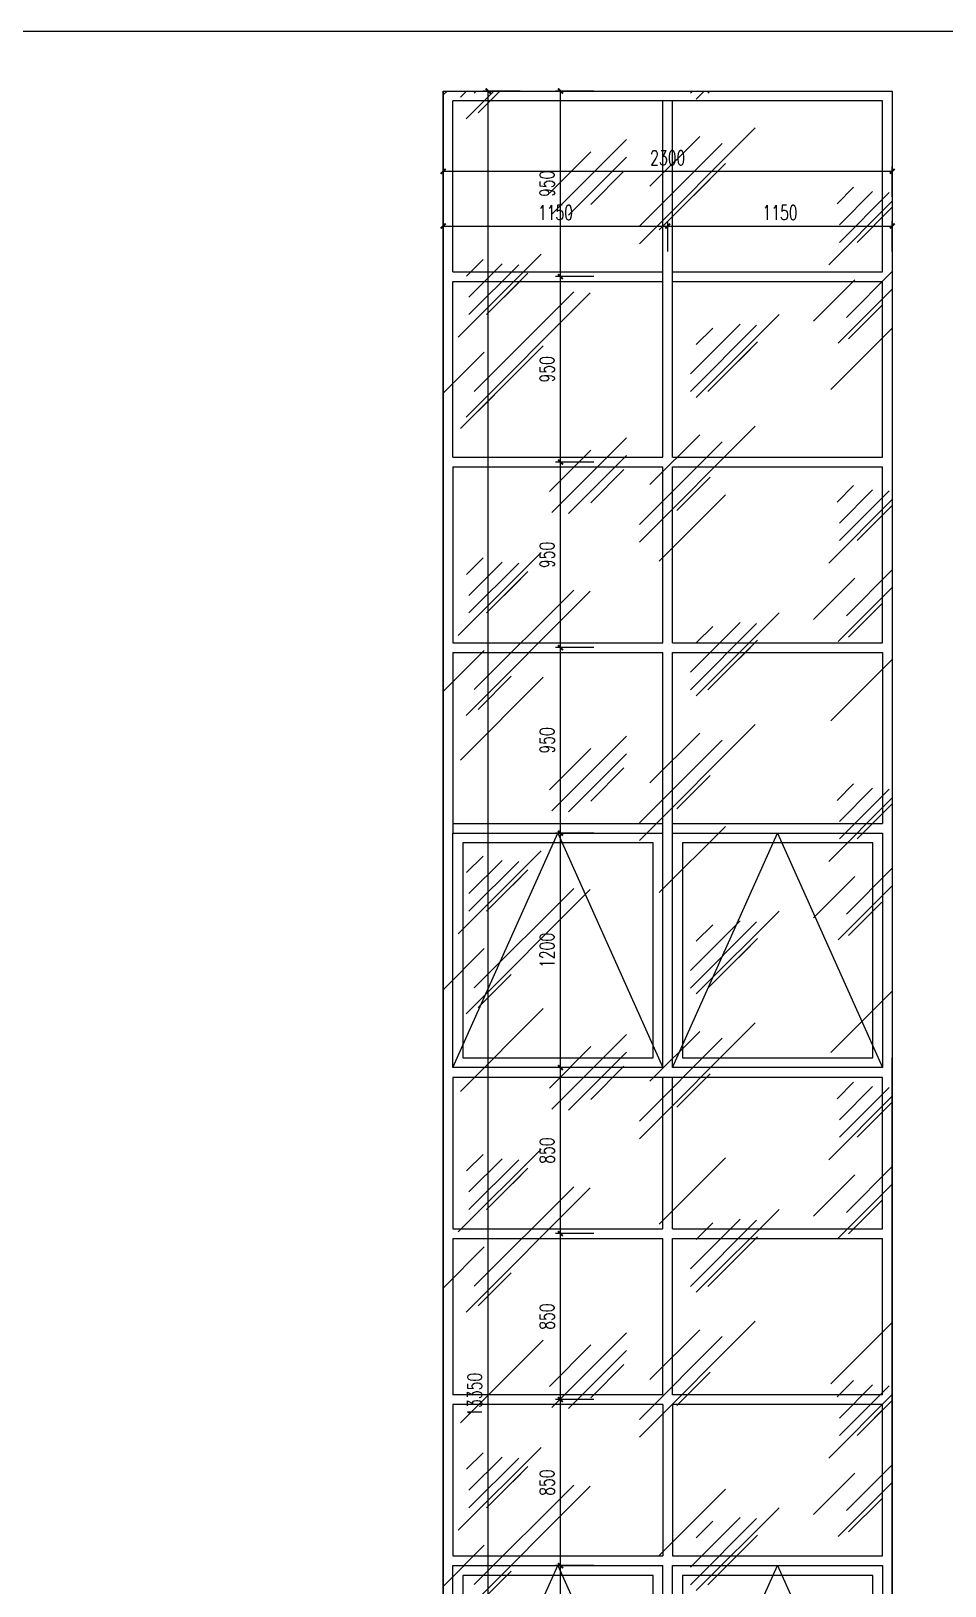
# Model space of a CAD drawing. Extents: x -4210259 to 293730, y -7499 to 868879.
# Drawn here: x -2027660 to -2022980, y 428079 to 436039 of the extents above; entities that cross this region are included whole.
import ezdxf

# ---------------------------------------------------------------- set-up
doc = ezdxf.new("R2010")
doc.units = 0
doc.header["$LTSCALE"] = 1000
doc.header["$MEASUREMENT"] = 0
doc.layers.get('Defpoints').update_dxf_attribs({"color": 210})
for name, color, linetype in [('A-CURTAIN', 134, 'Continuous'), ('A-LIN-V', 9, 'Continuous'), ('A-WINDOW', 140, 'Continuous'), ('A-门窗表显示尺寸', 160, 'Continuous')]:
    doc.layers.add(name, color=color, linetype=linetype)
doc.layers.add('A-WALL-HATCH', color=8, linetype='Continuous', lineweight=13)
doc.styles.add('_TCH_DIM_T3', font='SIMPLEX', dxfattribs={"width": 0.705882, "bigfont": 'GBCBIG'})
doc.dimstyles.new('_TCH_ARCH&&25', dxfattribs={"dimtxt": 74.375, "dimasz": 25, "dimexe": 25, "dimexo": 25, "dimgap": 31.5625, "dimtad": 1, "dimdec": 0, "dimzin": 0, "dimdsep": 46, "dimtxsty": '_TCH_DIM_T3', "dimblk": 'ARCHTICK', "dimcen": 0.09, "dimclrt": 7, "dimazin": 2, "dimtfac": 1, "dimtdec": 0, "dimtix": 1, "dimtmove": 2, "dimatfit": 3, "dimfxl": 0, "dimtolj": 1, "dimtzin": 0, "dimarcsym": 0})

# ---------------------------------------------------------------- blocks, each defined once
blk = doc.blocks.new('_ArchTick')
at = {"color": 0, "linetype": 'ByBlock', "const_width": 0.4}
blk.add_lwpolyline([(-0.5, -0.5), (0.5, 0.5)], dxfattribs=at)
blk = doc.blocks.new('*D74')
at = {"layer": 'A-门窗表显示尺寸', "color": 0, "lineweight": -2}
for p, q in [((-1732845.4, 530587.5), (-1733035.2, 530587.5)), ((-1733010.2, 517237.5), (-1733010.2, 530587.5)), ((-1732845.4, 517237.5), (-1733035.2, 517237.5))]:
    blk.add_line(p, q, dxfattribs=at)
at = {"layer": 'Defpoints', "color": 0}
for p in [(-1733010.2, 530587.5), (-1732820.4, 530587.5), (-1732820.4, 517237.5)]:
    blk.add_point(p, dxfattribs=at)
at = {"layer": 'A-门窗表显示尺寸', "color": 0, "lineweight": -2, "xscale": 25, "yscale": 25, "zscale": 25}
for p, rotation in [((-1733010.2, 530587.5), 90), ((-1733010.2, 517237.5), 270)]:
    blk.add_blockref('_ArchTick', p, dxfattribs=dict(at, rotation=rotation))
at = {"layer": 'A-门窗表显示尺寸', "color": 7, "insert": (-1733078.9, 523912.5), "char_height": 74.38, "attachment_point": 5, "rotation": 90, "style": '_TCH_DIM_T3'}
blk.add_mtext('\\A1;13350', dxfattribs=at)
blk = doc.blocks.new('*D1334')
at = {"layer": 'A-门窗表显示尺寸', "color": 0, "lineweight": -2}
for p, q in [((-1733240.4, 530045), (-1733240.4, 530201.3)), ((-1730940.4, 530045), (-1730940.4, 530201.3)), ((-1733240.4, 530176.3), (-1730940.4, 530176.3))]:
    blk.add_line(p, q, dxfattribs=at)
at = {"layer": 'Defpoints', "color": 0}
for p in [(-1730940.4, 530176.3), (-1733240.4, 530020), (-1730940.4, 530020)]:
    blk.add_point(p, dxfattribs=at)
at = {"layer": 'A-门窗表显示尺寸', "color": 0, "lineweight": -2, "xscale": 25, "yscale": 25, "zscale": 25, "rotation": 180}
blk.add_blockref('_ArchTick', (-1733240.4, 530176.3), dxfattribs=at)
at = {"layer": 'A-门窗表显示尺寸', "color": 0, "lineweight": -2, "xscale": 25, "yscale": 25, "zscale": 25}
blk.add_blockref('_ArchTick', (-1730940.4, 530176.3), dxfattribs=at)
at = {"layer": 'A-门窗表显示尺寸', "color": 7, "insert": (-1732090.4, 530245), "char_height": 74.38, "attachment_point": 5, "style": '_TCH_DIM_T3'}
blk.add_mtext('\\A1;2300', dxfattribs=at)
blk = doc.blocks.new('*D1340')
at = {"layer": 'A-门窗表显示尺寸', "color": 0, "lineweight": -2}
for p, q in [((-1732469.3, 523037.5), (-1732664.4, 523037.5)), ((-1732639.4, 521837.5), (-1732639.4, 523037.5)), ((-1732469.3, 521837.5), (-1732664.4, 521837.5))]:
    blk.add_line(p, q, dxfattribs=at)
at = {"layer": 'Defpoints', "color": 0}
for p in [(-1732639.4, 523037.5), (-1732444.3, 523037.5), (-1732444.3, 521837.5)]:
    blk.add_point(p, dxfattribs=at)
at = {"layer": 'A-门窗表显示尺寸', "color": 0, "lineweight": -2, "xscale": 25, "yscale": 25, "zscale": 25}
for p, rotation in [((-1732639.4, 523037.5), 90), ((-1732639.4, 521837.5), 270)]:
    blk.add_blockref('_ArchTick', p, dxfattribs=dict(at, rotation=rotation))
at = {"layer": 'A-门窗表显示尺寸', "color": 7, "insert": (-1732708.2, 522437.5), "char_height": 74.38, "attachment_point": 5, "rotation": 90, "style": '_TCH_DIM_T3'}
blk.add_mtext('\\A1;1200', dxfattribs=at)
blk = doc.blocks.new('*D1341')
at = {"layer": 'A-门窗表显示尺寸', "color": 0, "lineweight": -2}
for p, q in [((-1732469.3, 523887.5), (-1732664.4, 523887.5)), ((-1732639.4, 523037.5), (-1732639.4, 523887.5)), ((-1732469.3, 523037.5), (-1732664.4, 523037.5))]:
    blk.add_line(p, q, dxfattribs=at)
at = {"layer": 'Defpoints', "color": 0}
for p in [(-1732639.4, 523887.5), (-1732444.3, 523887.5), (-1732444.3, 523037.5)]:
    blk.add_point(p, dxfattribs=at)
at = {"layer": 'A-门窗表显示尺寸', "color": 0, "lineweight": -2, "xscale": 25, "yscale": 25, "zscale": 25}
for p, rotation in [((-1732639.4, 523887.5), 90), ((-1732639.4, 523037.5), 270)]:
    blk.add_blockref('_ArchTick', p, dxfattribs=dict(at, rotation=rotation))
at = {"layer": 'A-门窗表显示尺寸', "color": 7, "insert": (-1732708.2, 523462.5), "char_height": 74.38, "attachment_point": 5, "rotation": 90, "style": '_TCH_DIM_T3'}
blk.add_mtext('\\A1;850', dxfattribs=at)
blk = doc.blocks.new('*D1342')
at = {"layer": 'A-门窗表显示尺寸', "color": 0, "lineweight": -2}
for p, q in [((-1732469.3, 524737.5), (-1732664.4, 524737.5)), ((-1732639.4, 523887.5), (-1732639.4, 524737.5)), ((-1732469.3, 523887.5), (-1732664.4, 523887.5))]:
    blk.add_line(p, q, dxfattribs=at)
at = {"layer": 'Defpoints', "color": 0}
for p in [(-1732639.4, 524737.5), (-1732444.3, 524737.5), (-1732444.3, 523887.5)]:
    blk.add_point(p, dxfattribs=at)
at = {"layer": 'A-门窗表显示尺寸', "color": 0, "lineweight": -2, "xscale": 25, "yscale": 25, "zscale": 25}
for p, rotation in [((-1732639.4, 524737.5), 90), ((-1732639.4, 523887.5), 270)]:
    blk.add_blockref('_ArchTick', p, dxfattribs=dict(at, rotation=rotation))
at = {"layer": 'A-门窗表显示尺寸', "color": 7, "insert": (-1732708.2, 524312.5), "char_height": 74.38, "attachment_point": 5, "rotation": 90, "style": '_TCH_DIM_T3'}
blk.add_mtext('\\A1;850', dxfattribs=at)
blk = doc.blocks.new('*D1343')
at = {"layer": 'A-门窗表显示尺寸', "color": 0, "lineweight": -2}
for p, q in [((-1732469.3, 525587.5), (-1732664.4, 525587.5)), ((-1732639.4, 524737.5), (-1732639.4, 525587.5)), ((-1732469.3, 524737.5), (-1732664.4, 524737.5))]:
    blk.add_line(p, q, dxfattribs=at)
at = {"layer": 'Defpoints', "color": 0}
for p in [(-1732639.4, 525587.5), (-1732444.3, 525587.5), (-1732444.3, 524737.5)]:
    blk.add_point(p, dxfattribs=at)
at = {"layer": 'A-门窗表显示尺寸', "color": 0, "lineweight": -2, "xscale": 25, "yscale": 25, "zscale": 25}
for p, rotation in [((-1732639.4, 525587.5), 90), ((-1732639.4, 524737.5), 270)]:
    blk.add_blockref('_ArchTick', p, dxfattribs=dict(at, rotation=rotation))
at = {"layer": 'A-门窗表显示尺寸', "color": 7, "insert": (-1732708.2, 525162.5), "char_height": 74.38, "attachment_point": 5, "rotation": 90, "style": '_TCH_DIM_T3'}
blk.add_mtext('\\A1;850', dxfattribs=at)
blk = doc.blocks.new('*D1344')
at = {"layer": 'A-门窗表显示尺寸', "color": 0, "lineweight": -2}
for p, q in [((-1732469.3, 526787.5), (-1732664.4, 526787.5)), ((-1732639.4, 525587.5), (-1732639.4, 526787.5)), ((-1732469.3, 525587.5), (-1732664.4, 525587.5))]:
    blk.add_line(p, q, dxfattribs=at)
at = {"layer": 'Defpoints', "color": 0}
for p in [(-1732639.4, 526787.5), (-1732444.3, 526787.5), (-1732444.3, 525587.5)]:
    blk.add_point(p, dxfattribs=at)
at = {"layer": 'A-门窗表显示尺寸', "color": 0, "lineweight": -2, "xscale": 25, "yscale": 25, "zscale": 25}
for p, rotation in [((-1732639.4, 526787.5), 90), ((-1732639.4, 525587.5), 270)]:
    blk.add_blockref('_ArchTick', p, dxfattribs=dict(at, rotation=rotation))
at = {"layer": 'A-门窗表显示尺寸', "color": 7, "insert": (-1732708.2, 526187.5), "char_height": 74.38, "attachment_point": 5, "rotation": 90, "style": '_TCH_DIM_T3'}
blk.add_mtext('\\A1;1200', dxfattribs=at)
blk = doc.blocks.new('*D1345')
at = {"layer": 'A-门窗表显示尺寸', "color": 0, "lineweight": -2}
for p, q in [((-1732469.3, 527737.5), (-1732664.4, 527737.5)), ((-1732639.4, 526787.5), (-1732639.4, 527737.5)), ((-1732469.3, 526787.5), (-1732664.4, 526787.5))]:
    blk.add_line(p, q, dxfattribs=at)
at = {"layer": 'Defpoints', "color": 0}
for p in [(-1732639.4, 527737.5), (-1732444.3, 527737.5), (-1732444.3, 526787.5)]:
    blk.add_point(p, dxfattribs=at)
at = {"layer": 'A-门窗表显示尺寸', "color": 0, "lineweight": -2, "xscale": 25, "yscale": 25, "zscale": 25}
for p, rotation in [((-1732639.4, 527737.5), 90), ((-1732639.4, 526787.5), 270)]:
    blk.add_blockref('_ArchTick', p, dxfattribs=dict(at, rotation=rotation))
at = {"layer": 'A-门窗表显示尺寸', "color": 7, "insert": (-1732708.2, 527262.5), "char_height": 74.38, "attachment_point": 5, "rotation": 90, "style": '_TCH_DIM_T3'}
blk.add_mtext('\\A1;950', dxfattribs=at)
blk = doc.blocks.new('*D1346')
at = {"layer": 'A-门窗表显示尺寸', "color": 0, "lineweight": -2}
for p, q in [((-1732469.3, 528687.5), (-1732664.4, 528687.5)), ((-1732639.4, 527737.5), (-1732639.4, 528687.5)), ((-1732469.3, 527737.5), (-1732664.4, 527737.5))]:
    blk.add_line(p, q, dxfattribs=at)
at = {"layer": 'Defpoints', "color": 0}
for p in [(-1732639.4, 528687.5), (-1732444.3, 528687.5), (-1732444.3, 527737.5)]:
    blk.add_point(p, dxfattribs=at)
at = {"layer": 'A-门窗表显示尺寸', "color": 0, "lineweight": -2, "xscale": 25, "yscale": 25, "zscale": 25}
for p, rotation in [((-1732639.4, 528687.5), 90), ((-1732639.4, 527737.5), 270)]:
    blk.add_blockref('_ArchTick', p, dxfattribs=dict(at, rotation=rotation))
at = {"layer": 'A-门窗表显示尺寸', "color": 7, "insert": (-1732708.2, 528212.5), "char_height": 74.38, "attachment_point": 5, "rotation": 90, "style": '_TCH_DIM_T3'}
blk.add_mtext('\\A1;950', dxfattribs=at)
blk = doc.blocks.new('*D1347')
at = {"layer": 'A-门窗表显示尺寸', "color": 0, "lineweight": -2}
for p, q in [((-1732469.3, 529637.5), (-1732664.4, 529637.5)), ((-1732639.4, 528687.5), (-1732639.4, 529637.5)), ((-1732469.3, 528687.5), (-1732664.4, 528687.5))]:
    blk.add_line(p, q, dxfattribs=at)
at = {"layer": 'Defpoints', "color": 0}
for p in [(-1732639.4, 529637.5), (-1732444.3, 529637.5), (-1732444.3, 528687.5)]:
    blk.add_point(p, dxfattribs=at)
at = {"layer": 'A-门窗表显示尺寸', "color": 0, "lineweight": -2, "xscale": 25, "yscale": 25, "zscale": 25}
for p, rotation in [((-1732639.4, 529637.5), 90), ((-1732639.4, 528687.5), 270)]:
    blk.add_blockref('_ArchTick', p, dxfattribs=dict(at, rotation=rotation))
at = {"layer": 'A-门窗表显示尺寸', "color": 7, "insert": (-1732708.2, 529162.5), "char_height": 74.38, "attachment_point": 5, "rotation": 90, "style": '_TCH_DIM_T3'}
blk.add_mtext('\\A1;950', dxfattribs=at)
blk = doc.blocks.new('*D1348')
at = {"layer": 'A-门窗表显示尺寸', "color": 0, "lineweight": -2}
for p, q in [((-1732469.3, 530587.5), (-1732664.4, 530587.5)), ((-1732639.4, 529637.5), (-1732639.4, 530587.5)), ((-1732469.3, 529637.5), (-1732664.4, 529637.5))]:
    blk.add_line(p, q, dxfattribs=at)
at = {"layer": 'Defpoints', "color": 0}
for p in [(-1732639.4, 530587.5), (-1732444.3, 530587.5), (-1732444.3, 529637.5)]:
    blk.add_point(p, dxfattribs=at)
at = {"layer": 'A-门窗表显示尺寸', "color": 0, "lineweight": -2, "xscale": 25, "yscale": 25, "zscale": 25}
for p, rotation in [((-1732639.4, 530587.5), 90), ((-1732639.4, 529637.5), 270)]:
    blk.add_blockref('_ArchTick', p, dxfattribs=dict(at, rotation=rotation))
at = {"layer": 'A-门窗表显示尺寸', "color": 7, "insert": (-1732708.2, 530112.5), "char_height": 74.38, "attachment_point": 5, "rotation": 90, "style": '_TCH_DIM_T3'}
blk.add_mtext('\\A1;950', dxfattribs=at)
blk = doc.blocks.new('*D1349')
at = {"layer": 'A-门窗表显示尺寸', "color": 0, "lineweight": -2}
for p, q in [((-1733240.4, 529765), (-1733240.4, 529921.3)), ((-1733240.4, 529896.3), (-1732090.4, 529896.3)), ((-1732090.4, 529765), (-1732090.4, 529921.3))]:
    blk.add_line(p, q, dxfattribs=at)
at = {"layer": 'Defpoints', "color": 0}
for p in [(-1732090.4, 529896.3), (-1733240.4, 529740), (-1732090.4, 529740)]:
    blk.add_point(p, dxfattribs=at)
at = {"layer": 'A-门窗表显示尺寸', "color": 0, "lineweight": -2, "xscale": 25, "yscale": 25, "zscale": 25, "rotation": 180}
blk.add_blockref('_ArchTick', (-1733240.4, 529896.3), dxfattribs=at)
at = {"layer": 'A-门窗表显示尺寸', "color": 0, "lineweight": -2, "xscale": 25, "yscale": 25, "zscale": 25}
blk.add_blockref('_ArchTick', (-1732090.4, 529896.3), dxfattribs=at)
at = {"layer": 'A-门窗表显示尺寸', "color": 7, "insert": (-1732665.4, 529965), "char_height": 74.38, "attachment_point": 5, "style": '_TCH_DIM_T3'}
blk.add_mtext('\\A1;1150', dxfattribs=at)
blk = doc.blocks.new('*D1350')
at = {"layer": 'A-门窗表显示尺寸', "color": 0, "lineweight": -2}
for p, q in [((-1732090.4, 529765), (-1732090.4, 529921.3)), ((-1732090.4, 529896.3), (-1730940.4, 529896.3)), ((-1730940.4, 529765), (-1730940.4, 529921.3))]:
    blk.add_line(p, q, dxfattribs=at)
at = {"layer": 'Defpoints', "color": 0}
for p in [(-1730940.4, 529896.3), (-1732090.4, 529740), (-1730940.4, 529740)]:
    blk.add_point(p, dxfattribs=at)
at = {"layer": 'A-门窗表显示尺寸', "color": 0, "lineweight": -2, "xscale": 25, "yscale": 25, "zscale": 25, "rotation": 180}
blk.add_blockref('_ArchTick', (-1732090.4, 529896.3), dxfattribs=at)
at = {"layer": 'A-门窗表显示尺寸', "color": 0, "lineweight": -2, "xscale": 25, "yscale": 25, "zscale": 25}
blk.add_blockref('_ArchTick', (-1730940.4, 529896.3), dxfattribs=at)
at = {"layer": 'A-门窗表显示尺寸', "color": 7, "insert": (-1731515.4, 529965), "char_height": 74.38, "attachment_point": 5, "style": '_TCH_DIM_T3'}
blk.add_mtext('\\A1;1150', dxfattribs=at)
blk = doc.blocks.new('e53454')
at = {"layer": 'A-WALL-HATCH'}
h = blk.add_hatch(dxfattribs=at)
h.set_pattern_fill('玻璃2', color=256, scale=100)
h.set_pattern_definition([(45, (292429.6, 94784.9), (0, 1527.35065), [600, -360, 600, -360, 240, -523.28157]), (45, (292399.6, 94814.9), (0, 1527.35065), [480, -600, 360, -360, 420, -463.28157]), (45, (292399.6, 94904.9), (0, 1527.35065), [360, -720, 240, -360, 540, -463.28157]), (45, (292489.6, 94814.9), (0, 1527.35065), [360, -720, 300, -1303.2815]), (45, (292579.6, 94904.9), (0, 1527.35065), [180, -900, 120, -1483.2815]), (45, (292429.6, 95054.9), (0, 1527.35065), [120, -900, 120, -480, 300, -763.28157]), (45, (292969.6, 94964.9), (0, 1527.35065), [600, -900, 720, -475.2816]), (45, (292969.6, 94874.9), (0, 1527.35065), [840, -600, 900, -355.2816]), (45, (293119.6, 94994.9), (0, -1697.0563), [600, -840, 480, -763.2816]), (45, (293029.6, 95174.9), (0, 1527.35065), [300, -1200, 360, -823.2816]), (45, (293209.6, 95084.9), (0, 1527.35065), [240, -1200, 240, -1003.2815])])
h.paths.add_polyline_path([(-1733240.4, 517237.5), (-1730940.4, 517237.5), (-1730940.4, 530587.5), (-1733240.4, 530587.5)])
at = {"layer": 'A-LIN-V'}
blk.add_line((-1733240.4, 530587.5), (-1730940.4, 530587.5), dxfattribs=at)
at = {"layer": 'A-WINDOW'}
for p, q in [((-1733240.4, 530587.5), (-1730940.4, 530587.5)), ((-1733240.4, 524737.5), (-1733240.4, 530587.5)), ((-1733240.4, 530587.5), (-1733240.4, 517237.5)), ((-1730940.4, 530587.5), (-1730940.4, 517237.5)), ((-1730990.4, 530537.5), (-1733190.4, 530537.5)), ((-1733190.4, 529662.5), (-1733190.4, 530537.5)), ((-1732115.4, 528712.5), (-1732115.4, 530537.5)), ((-1732065.4, 528712.5), (-1732065.4, 530537.5)), ((-1730990.4, 529662.5), (-1730990.4, 530537.5)), ((-1733190.4, 529662.5), (-1732115.4, 529662.5)), ((-1732065.4, 529662.5), (-1730990.4, 529662.5)), ((-1733190.4, 529612.5), (-1732115.4, 529612.5)), ((-1733190.4, 528712.5), (-1733190.4, 529612.5)), ((-1732065.4, 529612.5), (-1730990.4, 529612.5)), ((-1730990.4, 528712.5), (-1730990.4, 529612.5)), ((-1733190.4, 528712.5), (-1732115.4, 528712.5)), ((-1732065.4, 528712.5), (-1730990.4, 528712.5)), ((-1733190.4, 528662.5), (-1732115.4, 528662.5)), ((-1733190.4, 528662.5), (-1733190.4, 527762.5)), ((-1732115.4, 527762.5), (-1732115.4, 528662.5)), ((-1732065.4, 528662.5), (-1730990.4, 528662.5)), ((-1732065.4, 527762.5), (-1732065.4, 528662.5)), ((-1730990.4, 527762.5), (-1730990.4, 528662.5)), ((-1733190.4, 527762.5), (-1732115.4, 527762.5)), ((-1732065.4, 527762.5), (-1730990.4, 527762.5)), ((-1733190.4, 527712.5), (-1732115.4, 527712.5)), ((-1733190.4, 527712.5), (-1733190.4, 526787.5)), ((-1732115.4, 526787.5), (-1732115.4, 527712.5)), ((-1732065.4, 526787.5), (-1732065.4, 527712.5)), ((-1732065.4, 527712.5), (-1730990.4, 527712.5)), ((-1730990.4, 527712.5), (-1730990.4, 526837.5)), ((-1733190.4, 526837.5), (-1732115.4, 526837.5)), ((-1732065.4, 526837.5), (-1730990.4, 526837.5)), ((-1733190.4, 526787.5), (-1732115.4, 526787.5)), ((-1733190.4, 526787.5), (-1732115.4, 526787.5)), ((-1733190.4, 525587.5), (-1733190.4, 526787.5)), ((-1732115.4, 525587.5), (-1732115.4, 526787.5)), ((-1732065.4, 526787.5), (-1730990.4, 526787.5)), ((-1732065.4, 526787.5), (-1730990.4, 526787.5)), ((-1732065.4, 525587.5), (-1732065.4, 526787.5)), ((-1730990.4, 526787.5), (-1730990.4, 525587.5)), ((-1733240.4, 519287.5), (-1733240.4, 525637.5)), ((-1732115.4, 525587.5), (-1733190.4, 525587.5)), ((-1730990.4, 525587.5), (-1732065.4, 525587.5)), ((-1730940.4, 519287.5), (-1730940.4, 525637.5)), ((-1732065.4, 525537.5), (-1733190.4, 525537.5)), ((-1733190.4, 525537.5), (-1733190.4, 524762.5)), ((-1732115.4, 524762.5), (-1732115.4, 525537.5)), ((-1732065.4, 524762.5), (-1732065.4, 525537.5)), ((-1730990.4, 525537.5), (-1732065.4, 525537.5)), ((-1730990.4, 524762.5), (-1730990.4, 525537.5)), ((-1733190.4, 524762.5), (-1732115.4, 524762.5)), ((-1733190.4, 524712.5), (-1732115.4, 524712.5)), ((-1733190.4, 524712.5), (-1733190.4, 523912.5)), ((-1732115.4, 523912.5), (-1732115.4, 524712.5)), ((-1732065.4, 524762.5), (-1730990.4, 524762.5)), ((-1732065.4, 524712.5), (-1730990.4, 524712.5)), ((-1732065.4, 523912.5), (-1732065.4, 524712.5)), ((-1730990.4, 523912.5), (-1730990.4, 524712.5)), ((-1732115.4, 523912.5), (-1733190.4, 523912.5)), ((-1730990.4, 523912.5), (-1732065.4, 523912.5)), ((-1732115.4, 523862.5), (-1733190.4, 523862.5)), ((-1733190.4, 523862.5), (-1733190.4, 523087.5)), ((-1732115.4, 523862.5), (-1732115.4, 523087.5)), ((-1730990.4, 523862.5), (-1732065.4, 523862.5)), ((-1732065.4, 523862.5), (-1732065.4, 523087.5)), ((-1730990.4, 523087.5), (-1730990.4, 523862.5)), ((-1733190.4, 523087.5), (-1732115.4, 523087.5)), ((-1733190.4, 523037.5), (-1732115.4, 523037.5)), ((-1733190.4, 523037.5), (-1732115.4, 523037.5)), ((-1733190.4, 521837.5), (-1733190.4, 523037.5)), ((-1732115.4, 521837.5), (-1732115.4, 523037.5)), ((-1732065.4, 523087.5), (-1730990.4, 523087.5)), ((-1732065.4, 523037.5), (-1730990.4, 523037.5)), ((-1732065.4, 523037.5), (-1730990.4, 523037.5)), ((-1732065.4, 521837.5), (-1732065.4, 523037.5)), ((-1730990.4, 523037.5), (-1730990.4, 521837.5))]:
    blk.add_line(p, q, dxfattribs=at)
for points in [[(-1733190.4, 525587.5), (-1732652.9, 526787.5), (-1732115.4, 525587.5)], [(-1732065.4, 525587.5), (-1731527.9, 526787.5), (-1730990.4, 525587.5)], [(-1733190.4, 521837.5), (-1732652.9, 523037.5), (-1732115.4, 521837.5)], [(-1732065.4, 521837.5), (-1731527.9, 523037.5), (-1730990.4, 521837.5)]]:
    blk.add_lwpolyline(points, dxfattribs=at)
for points in [[(-1732165.4, 526737.5), (-1733140.4, 526737.5), (-1733140.4, 525637.5), (-1732165.4, 525637.5)], [(-1732015.4, 525637.5), (-1731040.4, 525637.5), (-1731040.4, 526737.5), (-1732015.4, 526737.5)], [(-1732165.4, 522987.5), (-1733140.4, 522987.5), (-1733140.4, 521887.5), (-1732165.4, 521887.5)], [(-1732015.4, 521887.5), (-1731040.4, 521887.5), (-1731040.4, 522987.5), (-1732015.4, 522987.5)]]:
    blk.add_lwpolyline(points, close=True, dxfattribs=at)
at = {"layer": 'A-门窗表显示尺寸'}
for p1, p2, distance, picture, middle in [((-1732820.4, 517237.5), (-1732820.4, 530587.5), 189.8, '*D74', (-1733078.9, 523912.5)), ((-1732444.3, 529637.5), (-1732444.3, 530587.5), 195.1, '*D1348', (-1732708.2, 530112.5)), ((-1733240.4, 530020), (-1730940.4, 530020), 156.3, '*D1334', (-1732090.4, 530245)), ((-1733240.4, 529740), (-1732090.4, 529740), 156.3, '*D1349', (-1732665.4, 529965)), ((-1732090.4, 529740), (-1730940.4, 529740), 156.3, '*D1350', (-1731515.4, 529965)), ((-1732444.3, 528687.5), (-1732444.3, 529637.5), 195.1, '*D1347', (-1732708.2, 529162.5)), ((-1732444.3, 527737.5), (-1732444.3, 528687.5), 195.1, '*D1346', (-1732708.2, 528212.5)), ((-1732444.3, 526787.5), (-1732444.3, 527737.5), 195.1, '*D1345', (-1732708.2, 527262.5)), ((-1732444.3, 525587.5), (-1732444.3, 526787.5), 195.1, '*D1344', (-1732708.2, 526187.5)), ((-1732444.3, 524737.5), (-1732444.3, 525587.5), 195.1, '*D1343', (-1732708.2, 525162.5)), ((-1732444.3, 523887.5), (-1732444.3, 524737.5), 195.1, '*D1342', (-1732708.2, 524312.5)), ((-1732444.3, 523037.5), (-1732444.3, 523887.5), 195.1, '*D1341', (-1732708.2, 523462.5)), ((-1732444.3, 521837.5), (-1732444.3, 523037.5), 195.1, '*D1340', (-1732708.2, 522437.5))]:
    dim = blk.add_aligned_dim(p1=p1, p2=p2, distance=distance, dimstyle='_TCH_ARCH&&25', dxfattribs=at)
    dim.commit()
    dim.dimension.update_dxf_attribs({"geometry": picture, "text_midpoint": middle})

msp = doc.modelspace()

# ---------------------------------------------------------------- linework, layer by layer
at = {"layer": 'A-CURTAIN'}
msp.add_line((-2033048, 436039.4), (-2015410, 436039.4), dxfattribs=at)

# ---------------------------------------------------------------- block references
at = {"layer": 'A-LIN-V'}
msp.add_blockref('e53454', (-292309.6, -94854.9), dxfattribs=at)

doc.saveas('drawing.dxf')
